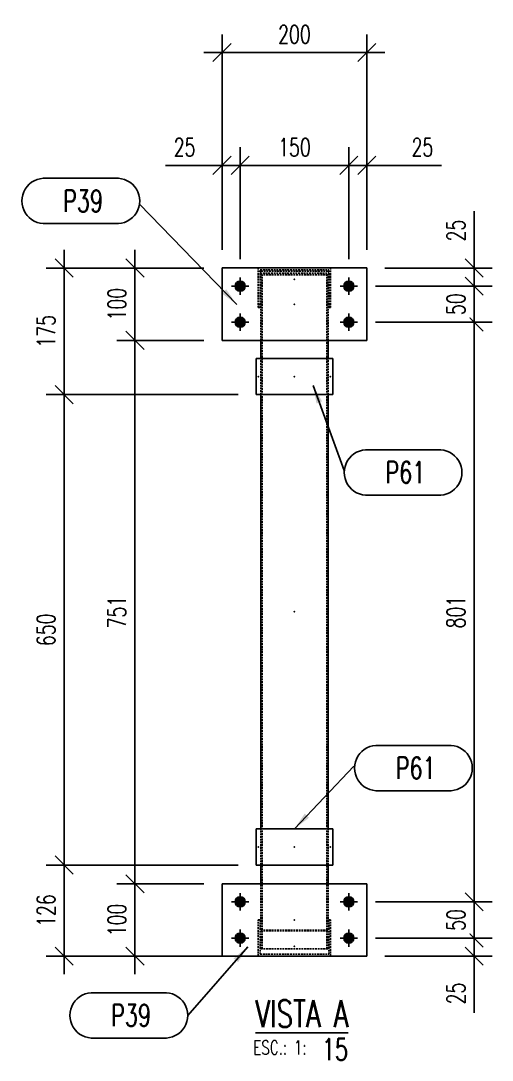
# Model space of a CAD drawing. Extents: x 8920 to 18626, y -10146 to 3021.
# Drawn here: x 16981 to 17632, y -3358 to -1921 of the extents above; entities that cross this region are included whole.
import ezdxf
from ezdxf.enums import TextEntityAlignment as Align

# ---------------------------------------------------------------- set-up
doc = ezdxf.new("R2010")
doc.units = 0
doc.header["$LTSCALE"] = 10
doc.header["$MEASUREMENT"] = 0
doc.linetypes.add('HIDDEN', pattern=[0.375, 0.25, -0.125])
doc.layers.get('0').update_dxf_attribs({"linetype": 'CONTINUOUS'})
doc.layers.get('Defpoints').update_dxf_attribs({"linetype": 'CONTINUOUS'})
for name, color, linetype in [('FORIR', 4, 'CONTINUOUS'), ('G', 3, 'CONTINUOUS'), ('POS', 3, 'CONTINUOUS'), ('POS_BOX', 6, 'CONTINUOUS'), ('TEXTOS', 4, 'CONTINUOUS'), ('TR', 6, 'HIDDEN')]:
    doc.layers.add(name, color=color, linetype=linetype)
doc.styles.add('1', font='romans', dxfattribs={"width": 0.7, "height": 2.8})
doc.styles.add('POS', font='ROMANS', dxfattribs={"width": 0.7})
doc.styles.add('ROMANS', font='romans.shx', dxfattribs={"width": 0.7})
doc.dimstyles.new('1-12.5', dxfattribs={"dimscale": 12.5, "dimtxt": 2, "dimasz": 2, "dimexe": 2, "dimexo": 2, "dimgap": 1, "dimtad": 1, "dimdec": 0, "dimzin": 0, "dimdsep": 46, "dimtxsty": 'ROMANS', "dimblk": 'OBLIQUE', "dimcen": 0, "dimdle": 2, "dimclrd": 1, "dimclre": 1, "dimclrt": 4, "dimadec": 0, "dimazin": 0, "dimtfac": 1, "dimtdec": 0, "dimtofl": 0, "dimtmove": 0, "dimatfit": 3, "dimfxl": 1, "dimtfill": 1, "dimtolj": 1, "dimtzin": 0, "dimarcsym": 0})

# ---------------------------------------------------------------- blocks, each defined once
blk = doc.blocks.new('M12')
for p, q in [((-12, 0), (12, 0)), ((0, 12), (0, -12))]:
    blk.add_line(p, q)
at = {"color": 4, "const_width": 7.01}
blk.add_lwpolyline([(-3.5, 0, 1), (3.5, 0, 1)], format="xyb", close=True, dxfattribs=at)
at = {"color": 4}
blk.add_circle((0, 0), 7, dxfattribs=at)
at = {"flags": 1}
blk.add_attdef('TOLE', (12.4, -6.1), '', height=5.26, dxfattribs=at)
blk = doc.blocks.new('3D_INFOPOS')
blk.add_point((0, 0))
at = {"layer": 'FORIR', "flags": 1}
blk.add_attdef('POS_PEZ', (7.6, -4.3), '', height=5.26, dxfattribs=at)
blk = doc.blocks.new('_OBLIQUE')
at = {"color": 0, "linetype": 'ByBlock'}
blk.add_line((-0.5, -0.5), (0.5, 0.5), dxfattribs=at)
blk = doc.blocks.new('*D65')
at = {"color": 1, "lineweight": -2, "transparency": 16777216}
for p, q in [((17041, -3238.8), (17041, -3062.8)), ((17281.2, -3087.8), (17016, -3087.8)), ((17284, -3213.8), (17016, -3213.8))]:
    blk.add_line(p, q, dxfattribs=at)
at = {"layer": 'Defpoints', "color": 0, "transparency": 16777216}
for p in [(17041, -3087.8), (17306.2, -3087.8), (17309, -3213.8)]:
    blk.add_point(p, dxfattribs=at)
at = {"color": 1, "lineweight": -2, "transparency": 16777216, "xscale": 25, "yscale": 25, "zscale": 25}
for p, rotation in [((17041, -3087.8), 90), ((17041, -3213.8), 270)]:
    blk.add_blockref('_OBLIQUE', p, dxfattribs=dict(at, rotation=rotation))
at = {"color": 4, "transparency": 16777216, "insert": (17016, -3150.8), "char_height": 25, "attachment_point": 5, "rotation": 90, "style": 'ROMANS', "bg_fill": 3, "box_fill_scale": 1.25, "bg_fill_color": 256, "bg_fill_true_color": 13158600, "bg_fill_transparency": 0}
blk.add_mtext('\\A1;126', dxfattribs=at)
blk = doc.blocks.new('*D66')
at = {"color": 1, "lineweight": -2, "transparency": 16777216}
for p, q in [((17041, -3112.8), (17041, -2412.8)), ((17281.2, -2437.8), (17016, -2437.8)), ((17281.2, -3087.8), (17016, -3087.8))]:
    blk.add_line(p, q, dxfattribs=at)
at = {"layer": 'Defpoints', "color": 0, "transparency": 16777216}
for p in [(17041, -2437.8), (17306.2, -2437.8), (17306.2, -3087.8)]:
    blk.add_point(p, dxfattribs=at)
at = {"color": 1, "lineweight": -2, "transparency": 16777216, "xscale": 25, "yscale": 25, "zscale": 25}
for p, rotation in [((17041, -2437.8), 90), ((17041, -3087.8), 270)]:
    blk.add_blockref('_OBLIQUE', p, dxfattribs=dict(at, rotation=rotation))
at = {"color": 4, "transparency": 16777216, "insert": (17016, -2762.8), "char_height": 25, "attachment_point": 5, "rotation": 90, "style": 'ROMANS', "bg_fill": 3, "box_fill_scale": 1.25, "bg_fill_color": 256, "bg_fill_true_color": 13158600, "bg_fill_transparency": 0}
blk.add_mtext('\\A1;650', dxfattribs=at)
blk = doc.blocks.new('*D67')
at = {"color": 1, "lineweight": -2, "transparency": 16777216}
for p, q in [((17041, -2462.8), (17041, -2237.8)), ((17234, -2262.8), (17016, -2262.8)), ((17281.2, -2437.8), (17016, -2437.8))]:
    blk.add_line(p, q, dxfattribs=at)
at = {"layer": 'Defpoints', "color": 0, "transparency": 16777216}
for p in [(17041, -2262.8), (17259, -2262.8), (17306.2, -2437.8)]:
    blk.add_point(p, dxfattribs=at)
at = {"color": 1, "lineweight": -2, "transparency": 16777216, "xscale": 25, "yscale": 25, "zscale": 25}
for p, rotation in [((17041, -2262.8), 90), ((17041, -2437.8), 270)]:
    blk.add_blockref('_OBLIQUE', p, dxfattribs=dict(at, rotation=rotation))
at = {"color": 4, "transparency": 16777216, "insert": (17016, -2350.3), "char_height": 25, "attachment_point": 5, "rotation": 90, "style": 'ROMANS', "bg_fill": 3, "box_fill_scale": 1.25, "bg_fill_color": 256, "bg_fill_true_color": 13158600, "bg_fill_transparency": 0}
blk.add_mtext('\\A1;175', dxfattribs=at)
blk = doc.blocks.new('*D68')
at = {"color": 1, "lineweight": -2, "transparency": 16777216}
for p, q in [((17607.1, -3163.8), (17607.1, -3213.8)), ((17471, -3188.8), (17632.1, -3188.8)), ((17484, -3213.8), (17632.1, -3213.8)), ((17607.1, -3213.8), (17607.1, -3292.1))]:
    blk.add_line(p, q, dxfattribs=at)
at = {"layer": 'Defpoints', "color": 0, "transparency": 16777216}
for p in [(17446, -3188.8), (17459, -3213.8), (17607.1, -3213.8)]:
    blk.add_point(p, dxfattribs=at)
at = {"color": 1, "lineweight": -2, "transparency": 16777216, "xscale": 25, "yscale": 25, "zscale": 25}
for p, rotation in [((17607.1, -3188.8), 90), ((17607.1, -3213.8), 270)]:
    blk.add_blockref('_OBLIQUE', p, dxfattribs=dict(at, rotation=rotation))
at = {"color": 4, "transparency": 16777216, "insert": (17582.1, -3265.4), "char_height": 25, "attachment_point": 5, "rotation": 90, "style": 'ROMANS', "bg_fill": 3, "box_fill_scale": 1.25, "bg_fill_color": 256, "bg_fill_true_color": 13158600, "bg_fill_transparency": 0}
blk.add_mtext('\\A1;25', dxfattribs=at)
blk = doc.blocks.new('*D69')
at = {"color": 1, "lineweight": -2, "transparency": 16777216}
for p, q in [((17607.1, -3213.8), (17607.1, -3113.8)), ((17471, -3138.8), (17632.1, -3138.8)), ((17496, -3188.8), (17632.1, -3188.8))]:
    blk.add_line(p, q, dxfattribs=at)
at = {"layer": 'Defpoints', "color": 0, "transparency": 16777216}
for p in [(17446, -3138.8), (17471, -3188.8)]:
    blk.add_point(p, dxfattribs=at)
at = {"color": 1, "lineweight": -2, "transparency": 16777216, "xscale": 25, "yscale": 25, "zscale": 25}
for p, rotation in [((17607.1, -3138.8), 90), ((17607.1, -3188.8), 270)]:
    blk.add_blockref('_OBLIQUE', p, dxfattribs=dict(at, rotation=rotation))
at = {"color": 4, "transparency": 16777216, "insert": (17582.1, -3163.8), "char_height": 25, "attachment_point": 5, "rotation": 90, "style": 'ROMANS', "bg_fill": 3, "box_fill_scale": 1.25, "bg_fill_color": 256, "bg_fill_true_color": 13158600, "bg_fill_transparency": 0}
blk.add_mtext('\\A1;50', dxfattribs=at)
at = {"layer": 'Defpoints', "color": 0, "transparency": 16777216}
blk.add_point((17607.1, -3138.8), dxfattribs=at)
blk = doc.blocks.new('*D70')
at = {"color": 1, "lineweight": -2, "transparency": 16777216}
for p, q in [((17607.1, -3163.8), (17607.1, -2312.8)), ((17471, -2337.8), (17632.1, -2337.8)), ((17496, -3138.8), (17632.1, -3138.8))]:
    blk.add_line(p, q, dxfattribs=at)
at = {"layer": 'Defpoints', "color": 0, "transparency": 16777216}
for p in [(17446, -2337.8), (17607.1, -2337.8), (17471, -3138.8)]:
    blk.add_point(p, dxfattribs=at)
at = {"color": 1, "lineweight": -2, "transparency": 16777216, "xscale": 25, "yscale": 25, "zscale": 25}
for p, rotation in [((17607.1, -2337.8), 90), ((17607.1, -3138.8), 270)]:
    blk.add_blockref('_OBLIQUE', p, dxfattribs=dict(at, rotation=rotation))
at = {"color": 4, "transparency": 16777216, "insert": (17582.1, -2738.3), "char_height": 25, "attachment_point": 5, "rotation": 90, "style": 'ROMANS', "bg_fill": 3, "box_fill_scale": 1.25, "bg_fill_color": 256, "bg_fill_true_color": 13158600, "bg_fill_transparency": 0}
blk.add_mtext('\\A1;801', dxfattribs=at)
blk = doc.blocks.new('*D71')
at = {"color": 1, "lineweight": -2, "transparency": 16777216}
for p, q in [((17607.1, -2362.8), (17607.1, -2262.8)), ((17471, -2287.8), (17632.1, -2287.8)), ((17471, -2337.8), (17632.1, -2337.8))]:
    blk.add_line(p, q, dxfattribs=at)
at = {"layer": 'Defpoints', "color": 0, "transparency": 16777216}
for p in [(17446, -2287.8), (17446, -2337.8)]:
    blk.add_point(p, dxfattribs=at)
at = {"color": 1, "lineweight": -2, "transparency": 16777216, "xscale": 25, "yscale": 25, "zscale": 25}
for p, rotation in [((17607.1, -2287.8), 90), ((17607.1, -2337.8), 270)]:
    blk.add_blockref('_OBLIQUE', p, dxfattribs=dict(at, rotation=rotation))
at = {"color": 4, "transparency": 16777216, "insert": (17582.1, -2312.8), "char_height": 25, "attachment_point": 5, "rotation": 90, "style": 'ROMANS', "bg_fill": 3, "box_fill_scale": 1.25, "bg_fill_color": 256, "bg_fill_true_color": 13158600, "bg_fill_transparency": 0}
blk.add_mtext('\\A1;50', dxfattribs=at)
at = {"layer": 'Defpoints', "color": 0, "transparency": 16777216}
blk.add_point((17607.1, -2287.8), dxfattribs=at)
blk = doc.blocks.new('*D72')
at = {"color": 1, "lineweight": -2, "transparency": 16777216}
for p, q in [((17607.1, -2262.8), (17607.1, -2184.4)), ((17484, -2262.8), (17632.1, -2262.8)), ((17607.1, -2312.8), (17607.1, -2262.8)), ((17496, -2287.8), (17632.1, -2287.8))]:
    blk.add_line(p, q, dxfattribs=at)
at = {"layer": 'Defpoints', "color": 0, "transparency": 16777216}
for p in [(17459, -2262.8), (17607.1, -2262.8), (17471, -2287.8)]:
    blk.add_point(p, dxfattribs=at)
at = {"color": 1, "lineweight": -2, "transparency": 16777216, "xscale": 25, "yscale": 25, "zscale": 25}
for p, rotation in [((17607.1, -2262.8), 90), ((17607.1, -2287.8), 270)]:
    blk.add_blockref('_OBLIQUE', p, dxfattribs=dict(at, rotation=rotation))
at = {"color": 4, "transparency": 16777216, "insert": (17582.1, -2211.1), "char_height": 25, "attachment_point": 5, "rotation": 90, "style": 'ROMANS', "bg_fill": 3, "box_fill_scale": 1.25, "bg_fill_color": 256, "bg_fill_true_color": 13158600, "bg_fill_transparency": 0}
blk.add_mtext('\\A1;25', dxfattribs=at)
blk = doc.blocks.new('*D73')
at = {"color": 1, "lineweight": -2, "transparency": 16777216}
for p, q in [((17259, -2237.8), (17259, -2095.9)), ((17284, -2250.8), (17284, -2095.9)), ((17259, -2120.9), (17180.7, -2120.9)), ((17309, -2120.9), (17259, -2120.9))]:
    blk.add_line(p, q, dxfattribs=at)
at = {"layer": 'Defpoints', "color": 0, "transparency": 16777216}
for p in [(17259, -2120.9), (17259, -2262.8), (17284, -2275.8)]:
    blk.add_point(p, dxfattribs=at)
at = {"color": 1, "lineweight": -2, "transparency": 16777216, "xscale": 25, "yscale": 25, "zscale": 25, "rotation": 180}
blk.add_blockref('_OBLIQUE', (17259, -2120.9), dxfattribs=at)
at = {"color": 1, "lineweight": -2, "transparency": 16777216, "xscale": 25, "yscale": 25, "zscale": 25}
blk.add_blockref('_OBLIQUE', (17284, -2120.9), dxfattribs=at)
at = {"color": 4, "transparency": 16777216, "insert": (17207.3, -2095.9), "char_height": 25, "attachment_point": 5, "style": 'ROMANS', "bg_fill": 3, "box_fill_scale": 1.25, "bg_fill_color": 256, "bg_fill_true_color": 13158600, "bg_fill_transparency": 0}
blk.add_mtext('\\A1;25', dxfattribs=at)
blk = doc.blocks.new('*D74')
at = {"color": 1, "lineweight": -2, "transparency": 16777216}
for p, q in [((17284, -2250.8), (17284, -2095.9)), ((17434, -2250.8), (17434, -2095.9)), ((17259, -2120.9), (17459, -2120.9))]:
    blk.add_line(p, q, dxfattribs=at)
at = {"layer": 'Defpoints', "color": 0, "transparency": 16777216}
for p in [(17434, -2120.9), (17284, -2275.8), (17434, -2275.8)]:
    blk.add_point(p, dxfattribs=at)
at = {"color": 1, "lineweight": -2, "transparency": 16777216, "xscale": 25, "yscale": 25, "zscale": 25, "rotation": 180}
blk.add_blockref('_OBLIQUE', (17284, -2120.9), dxfattribs=at)
at = {"color": 1, "lineweight": -2, "transparency": 16777216, "xscale": 25, "yscale": 25, "zscale": 25}
blk.add_blockref('_OBLIQUE', (17434, -2120.9), dxfattribs=at)
at = {"color": 4, "transparency": 16777216, "insert": (17359, -2095.9), "char_height": 25, "attachment_point": 5, "style": 'ROMANS', "bg_fill": 3, "box_fill_scale": 1.25, "bg_fill_color": 256, "bg_fill_true_color": 13158600, "bg_fill_transparency": 0}
blk.add_mtext('\\A1;150', dxfattribs=at)
blk = doc.blocks.new('*D75')
at = {"color": 1, "lineweight": -2, "transparency": 16777216}
for p, q in [((17434, -2250.8), (17434, -2095.9)), ((17459, -2237.8), (17459, -2095.9)), ((17434, -2120.9), (17409, -2120.9)), ((17459, -2120.9), (17562.3, -2120.9))]:
    blk.add_line(p, q, dxfattribs=at)
at = {"layer": 'Defpoints', "color": 0, "transparency": 16777216}
for p in [(17459, -2120.9), (17459, -2262.8), (17434, -2275.8)]:
    blk.add_point(p, dxfattribs=at)
at = {"color": 1, "lineweight": -2, "transparency": 16777216, "xscale": 25, "yscale": 25, "zscale": 25}
blk.add_blockref('_OBLIQUE', (17434, -2120.9), dxfattribs=at)
at = {"color": 1, "lineweight": -2, "transparency": 16777216, "xscale": 25, "yscale": 25, "zscale": 25, "rotation": 180}
blk.add_blockref('_OBLIQUE', (17459, -2120.9), dxfattribs=at)
at = {"color": 4, "transparency": 16777216, "insert": (17535.7, -2095.9), "char_height": 25, "attachment_point": 5, "style": 'ROMANS', "bg_fill": 3, "box_fill_scale": 1.25, "bg_fill_color": 256, "bg_fill_true_color": 13158600, "bg_fill_transparency": 0}
blk.add_mtext('\\A1;25', dxfattribs=at)
blk = doc.blocks.new('*D76')
at = {"color": 1, "lineweight": -2, "transparency": 16777216}
for p, q in [((17259, -2237.8), (17259, -1939.9)), ((17459, -2237.8), (17459, -1939.9)), ((17234, -1964.9), (17484, -1964.9))]:
    blk.add_line(p, q, dxfattribs=at)
at = {"layer": 'Defpoints', "color": 0, "transparency": 16777216}
for p in [(17459, -1964.9), (17259, -2262.8), (17459, -2262.8)]:
    blk.add_point(p, dxfattribs=at)
at = {"color": 1, "lineweight": -2, "transparency": 16777216, "xscale": 25, "yscale": 25, "zscale": 25, "rotation": 180}
blk.add_blockref('_OBLIQUE', (17259, -1964.9), dxfattribs=at)
at = {"color": 1, "lineweight": -2, "transparency": 16777216, "xscale": 25, "yscale": 25, "zscale": 25}
blk.add_blockref('_OBLIQUE', (17459, -1964.9), dxfattribs=at)
at = {"color": 4, "transparency": 16777216, "insert": (17359, -1939.9), "char_height": 25, "attachment_point": 5, "style": 'ROMANS', "bg_fill": 3, "box_fill_scale": 1.25, "bg_fill_color": 256, "bg_fill_true_color": 13158600, "bg_fill_transparency": 0}
blk.add_mtext('\\A1;200', dxfattribs=at)
blk = doc.blocks.new('*D77')
at = {"color": 1, "lineweight": -2, "transparency": 16777216}
for p, q in [((17138.8, -2237.8), (17138.8, -2387.8)), ((17234, -2262.8), (17113.8, -2262.8)), ((17234, -2362.8), (17113.8, -2362.8))]:
    blk.add_line(p, q, dxfattribs=at)
at = {"layer": 'Defpoints', "color": 0, "transparency": 16777216}
for p in [(17259, -2262.8), (17138.8, -2362.8), (17259, -2362.8)]:
    blk.add_point(p, dxfattribs=at)
at = {"color": 1, "lineweight": -2, "transparency": 16777216, "xscale": 25, "yscale": 25, "zscale": 25}
for p, rotation in [((17138.8, -2262.8), 90), ((17138.8, -2362.8), 270)]:
    blk.add_blockref('_OBLIQUE', p, dxfattribs=dict(at, rotation=rotation))
at = {"color": 4, "transparency": 16777216, "insert": (17113.8, -2312.8), "char_height": 25, "attachment_point": 5, "rotation": 90, "style": 'ROMANS', "bg_fill": 3, "box_fill_scale": 1.25, "bg_fill_color": 256, "bg_fill_true_color": 13158600, "bg_fill_transparency": 0}
blk.add_mtext('\\A1;100', dxfattribs=at)
blk = doc.blocks.new('*D78')
at = {"color": 1, "lineweight": -2, "transparency": 16777216}
for p, q in [((17138.8, -2337.8), (17138.8, -3138.8)), ((17234, -2362.8), (17113.8, -2362.8)), ((17234, -3113.8), (17113.8, -3113.8))]:
    blk.add_line(p, q, dxfattribs=at)
at = {"layer": 'Defpoints', "color": 0, "transparency": 16777216}
for p in [(17259, -2362.8), (17138.8, -3113.8), (17259, -3113.8)]:
    blk.add_point(p, dxfattribs=at)
at = {"color": 1, "lineweight": -2, "transparency": 16777216, "xscale": 25, "yscale": 25, "zscale": 25}
for p, rotation in [((17138.8, -2362.8), 90), ((17138.8, -3113.8), 270)]:
    blk.add_blockref('_OBLIQUE', p, dxfattribs=dict(at, rotation=rotation))
at = {"color": 4, "transparency": 16777216, "insert": (17113.8, -2738.3), "char_height": 25, "attachment_point": 5, "rotation": 90, "style": 'ROMANS', "bg_fill": 3, "box_fill_scale": 1.25, "bg_fill_color": 256, "bg_fill_true_color": 13158600, "bg_fill_transparency": 0}
blk.add_mtext('\\A1;751', dxfattribs=at)
blk = doc.blocks.new('*D79')
at = {"color": 1, "lineweight": -2, "transparency": 16777216}
for p, q in [((17138.8, -3088.8), (17138.8, -3238.8)), ((17234, -3113.8), (17113.8, -3113.8)), ((17234, -3213.8), (17113.8, -3213.8))]:
    blk.add_line(p, q, dxfattribs=at)
at = {"layer": 'Defpoints', "color": 0, "transparency": 16777216}
for p in [(17259, -3113.8), (17138.8, -3213.8), (17259, -3213.8)]:
    blk.add_point(p, dxfattribs=at)
at = {"color": 1, "lineweight": -2, "transparency": 16777216, "xscale": 25, "yscale": 25, "zscale": 25}
for p, rotation in [((17138.8, -3113.8), 90), ((17138.8, -3213.8), 270)]:
    blk.add_blockref('_OBLIQUE', p, dxfattribs=dict(at, rotation=rotation))
at = {"color": 4, "transparency": 16777216, "insert": (17113.8, -3163.8), "char_height": 25, "attachment_point": 5, "rotation": 90, "style": 'ROMANS', "bg_fill": 3, "box_fill_scale": 1.25, "bg_fill_color": 256, "bg_fill_true_color": 13158600, "bg_fill_transparency": 0}
blk.add_mtext('\\A1;100', dxfattribs=at)
blk = doc.blocks.new('Título')
at = {"color": 4, "style": 'ROMANS', "width": 0.7}
blk.add_attdef('%%UTITULO', (0.618, 0.388), '', height=2.5, dxfattribs=at)
at = {"layer": 'TEXTOS', "style": '1', "width": 0.7}
blk.add_text('ESC.: 1:', height=1.3, dxfattribs=at).set_placement((0.29, -2.134))
blk.add_attdef('ESCALA', (6.125, -2.12), '', height=1.3, dxfattribs=at)
blk = doc.blocks.new('tp_rip')
at = {"layer": 'POS_BOX'}
blk.add_line((0.062, 0.004), (0.062, 0.004), dxfattribs=at)
blk.add_lwpolyline([(8.665, 1.916, -1.07812), (8.665, -2.258), (2.323, -2.258, -1.07812), (2.323, 1.916), (8.665, 1.916)], format="xyb", dxfattribs=at)
at = {"style": 'POS', "width": 0.7}
blk.add_attdef('POS_PEZ', text='', height=2, dxfattribs=at).set_placement((5.705, -1.166), align=Align.CENTER)

msp = doc.modelspace()

# ---------------------------------------------------------------- linework, layer by layer
at = {"layer": 'G'}
for p, q in [((17259.01481, -2262.77344), (17459.01481, -2262.77344)), ((17259.01481, -2362.77344), (17259.01481, -2262.77344)), ((17459.01481, -2362.77344), (17459.01481, -2262.77344)), ((17259.01481, -2362.77344), (17459.01481, -2362.77344)), ((17312.51481, -2387.82077), (17312.51481, -2362.77344)), ((17405.51481, -2387.82077), (17405.51481, -2362.77344)), ((17306.16481, -2437.82077), (17306.16481, -2387.82077)), ((17306.16481, -2387.82077), (17411.86481, -2387.82077)), ((17411.86481, -2437.82077), (17411.86481, -2387.82077)), ((17306.16481, -2437.82077), (17411.86481, -2437.82077)), ((17312.51481, -3037.82077), (17312.51481, -2437.82077)), ((17405.51481, -3037.82077), (17405.51481, -2437.82077)), ((17306.16481, -3087.82077), (17306.16481, -3037.82077)), ((17306.16481, -3037.82077), (17411.86481, -3037.82077)), ((17411.86481, -3087.82077), (17411.86481, -3037.82077)), ((17306.16481, -3087.82077), (17411.86481, -3087.82077)), ((17312.51481, -3113.77344), (17312.51481, -3087.82077)), ((17405.51481, -3113.77344), (17405.51481, -3087.82077)), ((17259.01481, -3213.77344), (17259.01481, -3113.77344)), ((17259.01481, -3113.77344), (17459.01481, -3113.77344)), ((17459.01481, -3213.77344), (17459.01481, -3113.77344)), ((17259.01481, -3213.77344), (17459.01481, -3213.77344))]:
    msp.add_line(p, q, dxfattribs=at)
at = {"layer": 'TR'}
for p, q in [((17309.01481, -2317.4946), (17309.01481, -2262.77344)), ((17309.01481, -2267.21936), (17409.01481, -2267.21936)), ((17311.66481, -2317.4946), (17311.66481, -2265.43803)), ((17311.66481, -2265.43803), (17406.36481, -2265.43803)), ((17406.36481, -2317.4946), (17406.36481, -2265.43803)), ((17409.01481, -2317.4946), (17409.01481, -2262.77344)), ((17311.66481, -2269.88395), (17406.36481, -2269.88395)), ((17312.51481, -2362.77344), (17312.51481, -2272.09048)), ((17312.51481, -2272.09048), (17405.51481, -2272.09048)), ((17314.51481, -3203.73678), (17314.51481, -2272.09048)), ((17403.51481, -3203.73678), (17403.51481, -2272.09048)), ((17405.51481, -2362.77344), (17405.51481, -2272.09048)), ((17309.01481, -2313.04866), (17311.66481, -2313.04866)), ((17309.01481, -2317.4946), (17311.66481, -2317.4946)), ((17406.36481, -2313.04866), (17409.01481, -2313.04866)), ((17406.36481, -2317.4946), (17409.01481, -2317.4946)), ((17312.51481, -2437.82077), (17312.51481, -2387.82077)), ((17405.51481, -2437.82077), (17405.51481, -2387.82077)), ((17312.51481, -3087.82077), (17312.51481, -3037.82077)), ((17405.51481, -3087.82077), (17405.51481, -3037.82077)), ((17312.51481, -3203.73678), (17312.51481, -3113.77344)), ((17405.51481, -3203.73678), (17405.51481, -3113.77344)), ((17309.01481, -3163.73674), (17311.66481, -3163.73674)), ((17309.01481, -3213.73674), (17309.01481, -3163.73674)), ((17311.66481, -3211.08674), (17311.66481, -3163.73674)), ((17406.36481, -3163.73674), (17409.01481, -3163.73674)), ((17406.36481, -3211.08674), (17406.36481, -3163.73674)), ((17409.01481, -3213.73674), (17409.01481, -3163.73674)), ((17312.51481, -3177.85797), (17405.51481, -3177.85797)), ((17312.51481, -3178.42102), (17405.51481, -3178.42102)), ((17312.51481, -3178.79075), (17405.51481, -3178.79075)), ((17309.01481, -3213.73674), (17409.01481, -3213.73674)), ((17311.66481, -3211.08674), (17406.36481, -3211.08674)), ((17312.51481, -3203.73678), (17405.51481, -3203.73678))]:
    msp.add_line(p, q, dxfattribs=at)

# ---------------------------------------------------------------- block references
for p in [(17284.01481, -2287.77344), (17434.01481, -2287.77344), (17284.01481, -2337.77344), (17434.01481, -2337.77344), (17284.01481, -3138.77344), (17434.01481, -3138.77344), (17284.01481, -3188.77344), (17434.01481, -3188.77344)]:
    msp.add_blockref('M12', p)
at = {"rotation": 57.29577951308232}
for p in [(17359.01466, -2278.55537), (17359.01477, -2312.77344), (17309.33996, -2412.82078), (17359.01493, -2412.82078), (17408.68987, -2412.82078), (17359.01479, -2737.91363), (17309.33971, -3062.82077), (17359.01486, -3062.82077), (17408.68978, -3062.82077), (17359.01481, -3163.77344), (17359.01884, -3178.35659), (17359.01482, -3200.25201)]:
    msp.add_blockref('3D_INFOPOS', p, dxfattribs=at)
ref = msp.add_blockref('Título', (17297.73719, -3317.86215), dxfattribs=dict(xscale=15, yscale=15, zscale=25))
ref.add_attrib('%%UTITULO', '%%UVISTA A', (17305.07179, -3312.04959), dxfattribs={"color": 4, "height": 37.5, "style": 'ROMANS', "width": 0.7})
ref.add_attrib('ESCALA', '15', (17397.02848, -3357.56683), dxfattribs={"color": 4, "height": 30, "style": 'ROMANS', "width": 0.7})
at = {"layer": 'POS', "xscale": 15, "yscale": 15, "zscale": 15}
for p in [(16981.54585, -2167.56485), (17047.82641, -3293.05613)]:
    msp.add_blockref('tp_rip', p, dxfattribs=at).add_auto_attribs({'POS_PEZ': 'P39'})

# ---------------------------------------------------------------- leaders
at = {"layer": 'POS'}
msp.add_leader([(17384.70839, -2425.04629), (17427.54109, -2542.76807)], dimstyle='1-12.5', override={"dimgap": 1, "dimtad": 0}, dxfattribs=at)

# ---------------------------------------------------------------- next in the draw order: dimensions: what is measured, and where the dimension line sits
for base, p1, p2, picture, middle in [((17041.03009, -3087.82077), (17309.01481, -3213.77344), (17306.16481, -3087.82077), '*D65', (17016.03009, -3150.79711)), ((17607.08099, -3213.77344), (17446.01481, -3188.77344), (17459.01481, -3213.77344), '*D68', (17582.08099, -3265.44011))]:
    dim = msp.add_linear_dim(base=base, p1=p1, p2=p2, angle=90, dimstyle='1-12.5')
    dim.commit()
    dim.dimension.update_dxf_attribs({"geometry": picture, "text_midpoint": middle})

# ---------------------------------------------------------------- next in the draw order: dimensions: what is measured, and where the dimension line sits
dim = msp.add_linear_dim(base=(17041.03009, -2437.82077), p1=(17306.16481, -3087.82077), p2=(17306.16481, -2437.82077), angle=90, dimstyle='1-12.5', override={"dimtmove": 1})
dim.commit()
dim.dimension.update_dxf_attribs({"geometry": '*D66', "text_midpoint": (17016.03009, -2762.82077)})
dim = msp.add_linear_dim(base=(17607.08099, -3138.77344), p1=(17471.01481, -3188.77344), p2=(17446.01481, -3138.77344), angle=90, dimstyle='1-12.5')
dim.commit()
dim.dimension.update_dxf_attribs({"geometry": '*D69', "text_midpoint": (17607.08099, -3163.77344), "dimtype": 160})

# ---------------------------------------------------------------- next in the draw order: dimensions: what is measured, and where the dimension line sits
dim = msp.add_linear_dim(base=(17041.03009, -2262.77344), p1=(17306.16481, -2437.82077), p2=(17259.01481, -2262.77344), angle=90, dimstyle='1-12.5', override={"dimtmove": 1})
dim.commit()
dim.dimension.update_dxf_attribs({"geometry": '*D67', "text_midpoint": (17016.03009, -2350.29711)})
dim = msp.add_linear_dim(base=(17607.08099, -2337.77344), p1=(17471.01481, -3138.77344), p2=(17446.01481, -2337.77344), angle=90, dimstyle='1-12.5')
dim.commit()
dim.dimension.update_dxf_attribs({"geometry": '*D70', "text_midpoint": (17582.08099, -2738.27344)})

# ---------------------------------------------------------------- next in the draw order: block references
at = {"layer": 'POS', "xscale": 15, "yscale": 15, "zscale": 15}
for p in [(17426.60609, -2542.827), (17440.92261, -2951.24195)]:
    msp.add_blockref('tp_rip', p, dxfattribs=at).add_auto_attribs({'POS_PEZ': 'P61'})

# ---------------------------------------------------------------- next in the draw order: dimensions: what is measured, and where the dimension line sits
dim = msp.add_linear_dim(base=(17259.01481, -2120.88407), p1=(17284.01481, -2275.77344), p2=(17259.01481, -2262.77344), dimstyle='1-12.5')
dim.commit()
dim.dimension.update_dxf_attribs({"geometry": '*D73', "text_midpoint": (17207.34815, -2095.88407)})
dim = msp.add_linear_dim(base=(17607.08099, -2287.77344), p1=(17446.01481, -2337.77344), p2=(17446.01481, -2287.77344), angle=90, dimstyle='1-12.5')
dim.commit()
dim.dimension.update_dxf_attribs({"geometry": '*D71', "text_midpoint": (17607.08099, -2312.77344), "dimtype": 160})

# ---------------------------------------------------------------- next in the draw order: leaders
at = {"layer": 'POS'}
msp.add_leader([(17359.01481, -3037.82077), (17440.92261, -2951.24195)], dimstyle='1-12.5', override={"dimgap": 1, "dimtad": 0}, dxfattribs=at)

# ---------------------------------------------------------------- next in the draw order: dimensions: what is measured, and where the dimension line sits
dim = msp.add_linear_dim(base=(17607.08099, -2262.77344), p1=(17471.01481, -2287.77344), p2=(17459.01481, -2262.77344), angle=90, dimstyle='1-12.5')
dim.commit()
dim.dimension.update_dxf_attribs({"geometry": '*D72', "text_midpoint": (17582.08099, -2211.10678)})

# ---------------------------------------------------------------- next in the draw order: dimensions: what is measured, and where the dimension line sits
dim = msp.add_linear_dim(base=(17434.01481, -2120.88407), p1=(17284.01481, -2275.77344), p2=(17434.01481, -2275.77344), dimstyle='1-12.5')
dim.commit()
dim.dimension.update_dxf_attribs({"geometry": '*D74', "text_midpoint": (17359.01481, -2095.88407)})

# ---------------------------------------------------------------- next in the draw order: dimensions: what is measured, and where the dimension line sits
dim = msp.add_linear_dim(base=(17459.01481, -2120.88407), p1=(17434.01481, -2275.77344), p2=(17459.01481, -2262.77344), dimstyle='1-12.5')
dim.commit()
dim.dimension.update_dxf_attribs({"geometry": '*D75', "text_midpoint": (17535.68148, -2095.88407)})

# ---------------------------------------------------------------- next in the draw order: dimensions: what is measured, and where the dimension line sits
dim = msp.add_linear_dim(base=(17459.01481, -1964.89742), p1=(17259.01481, -2262.77344), p2=(17459.01481, -2262.77344), dimstyle='1-12.5')
dim.commit()
dim.dimension.update_dxf_attribs({"geometry": '*D76', "text_midpoint": (17359.01481, -1939.89742)})

# ---------------------------------------------------------------- next in the draw order: dimensions: what is measured, and where the dimension line sits
dim = msp.add_linear_dim(base=(17138.80335, -2362.77344), p1=(17259.01481, -2262.77344), p2=(17259.01481, -2362.77344), angle=90, dimstyle='1-12.5')
dim.commit()
dim.dimension.update_dxf_attribs({"geometry": '*D77', "text_midpoint": (17113.80335, -2312.77344)})

# ---------------------------------------------------------------- next in the draw order: dimensions: what is measured, and where the dimension line sits
dim = msp.add_linear_dim(base=(17138.80335, -3113.77344), p1=(17259.01481, -2362.77344), p2=(17259.01481, -3113.77344), angle=90, dimstyle='1-12.5')
dim.commit()
dim.dimension.update_dxf_attribs({"geometry": '*D78', "text_midpoint": (17113.80335, -2738.27344)})

# ---------------------------------------------------------------- next in the draw order: leaders
msp.add_leader([(17279.31146, -2313.1421), (17144.92108, -2174.75162)], dimstyle='1-12.5', override={"dimgap": 1, "dimtad": 0}, dxfattribs=at)

# ---------------------------------------------------------------- next in the draw order: dimensions: what is measured, and where the dimension line sits
dim = msp.add_linear_dim(base=(17138.80335, -3213.77344), p1=(17259.01481, -3113.77344), p2=(17259.01481, -3213.77344), angle=90, dimstyle='1-12.5')
dim.commit()
dim.dimension.update_dxf_attribs({"geometry": '*D79', "text_midpoint": (17113.80335, -3163.77344)})

# ---------------------------------------------------------------- next in the draw order: leaders
msp.add_leader([(17294.49344, -3200.66536), (17211.54396, -3295.61949)], dimstyle='1-12.5', override={"dimgap": 1, "dimtad": 0}, dxfattribs=at)

doc.saveas('drawing.dxf')
